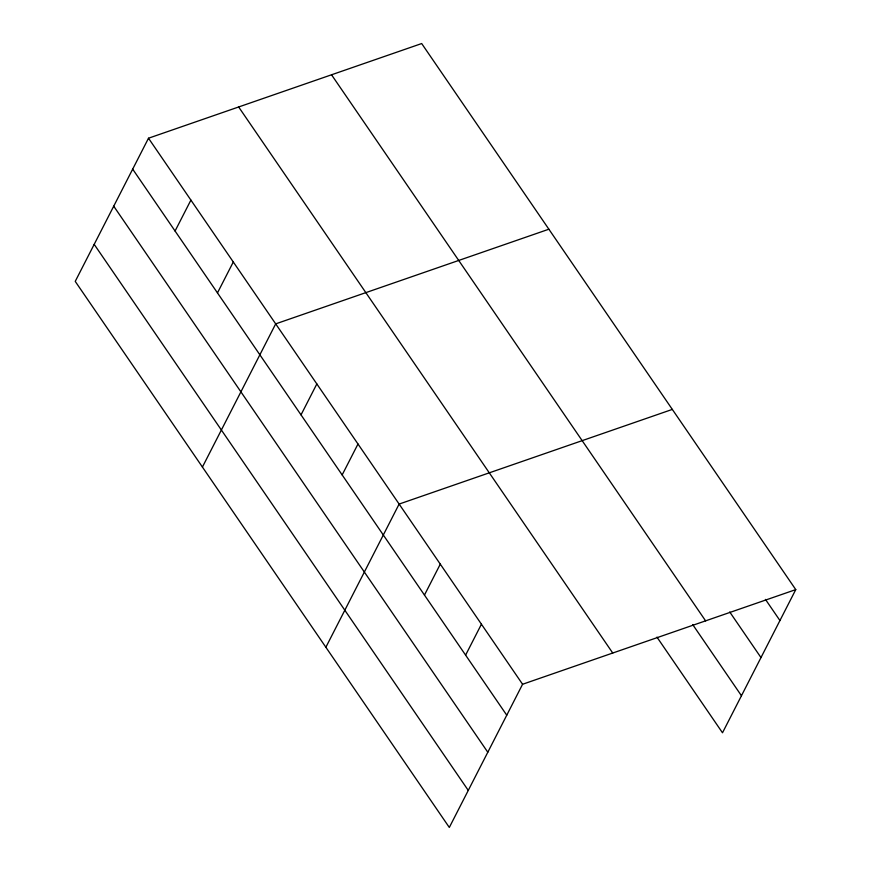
<?xml version="1.0" encoding="UTF-8"?>
<svg xmlns="http://www.w3.org/2000/svg" width="871" height="871" viewBox="0 0 871 871"><rect width="100%" height="100%" fill="white"/><g stroke="black" fill="none" stroke-linecap="round" stroke-linejoin="round"><path stroke-width="1.31" d="M148.506 138.217L75.233 281.387L449.316 827.45L522.578 684.268L795.767 589.613L421.684 43.55L148.506 138.217L522.578 684.268M175.071 231.033L190.901 200.101M217.467 292.917L233.297 261.986M202.42 467.052L275.693 323.87L548.872 229.215M301.018 414.868L316.837 383.937M342.161 474.935L357.992 444.003M325.874 647.251L399.136 504.069L672.314 409.414M424.46 595.067L440.291 564.136M465.604 655.134L481.434 624.202M795.767 589.613L722.495 732.783L656.963 637.126M765.457 599.4L779.937 620.533M729.735 611.975L760.982 657.583M331.535 74.786L705.608 620.849M692.685 624.551L741.45 695.744M238.654 106.97L612.738 653.032M132.675 169.137L506.759 715.2M113.72 206.187L487.804 752.239M94.188 244.348L468.271 790.411"/></g></svg>
